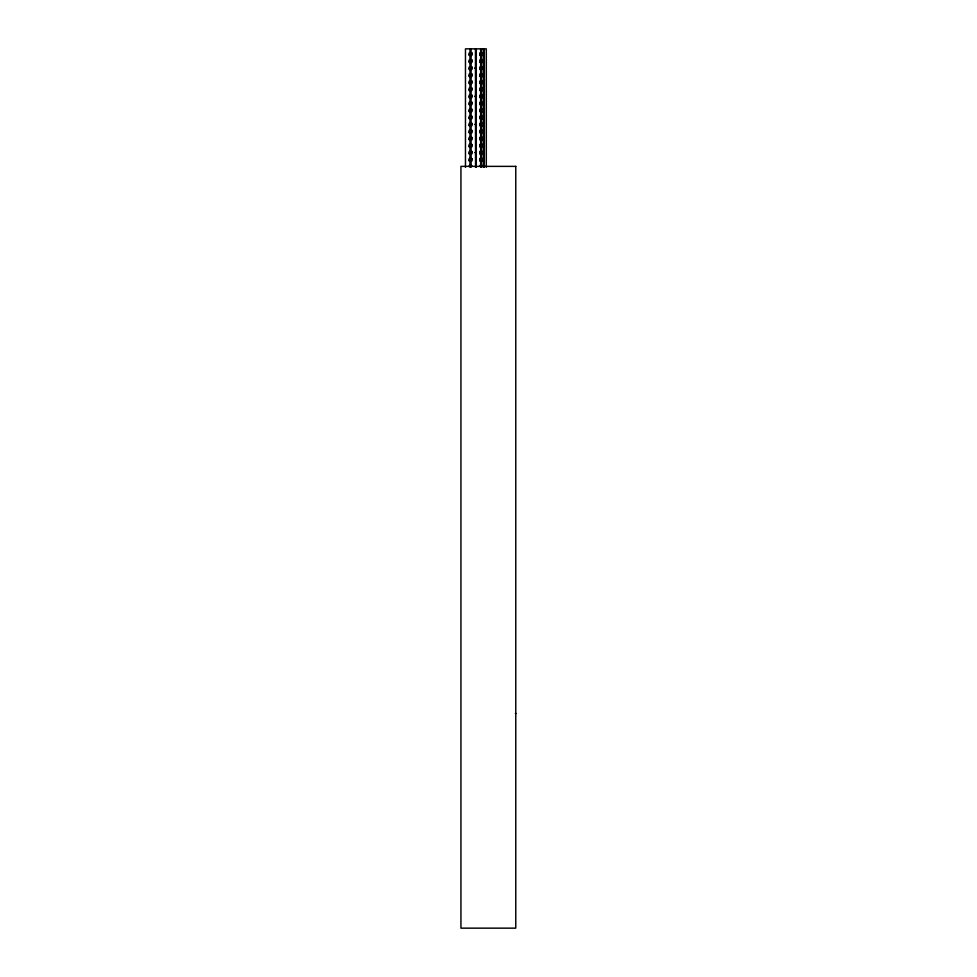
<?xml version="1.0" encoding="UTF-8"?>
<svg xmlns="http://www.w3.org/2000/svg" width="977" height="977" viewBox="0 0 977 977"><rect width="100%" height="100%" fill="white"/><g stroke="black" fill="none" stroke-linecap="round" stroke-linejoin="round"><path stroke-width="1.47" d="M483.249 61.062L484.152 61.172L483.285 61.368M483.297 89.115L484.152 89.334L483.285 89.518M483.297 145.426L484.152 145.658L483.285 145.842M483.371 117.179L484.128 117.619L483.285 117.68M480.574 52.88L479.915 52.88L479.915 55.384L480.574 55.384M481.881 52.88L482.553 52.88L482.553 55.384L481.881 55.384M480.574 59.927L479.915 59.927L479.915 62.43L480.574 62.43M481.881 59.927L482.553 59.927L482.553 62.43L481.881 62.43M480.574 66.961L479.915 66.961L479.915 69.465L480.574 69.465M481.881 66.961L482.553 66.961L482.553 69.465L481.881 69.465M480.574 74.008L479.915 74.008L479.915 76.511L480.574 76.511M481.453 74.008L481.453 76.511M481.881 74.008L482.553 74.008L482.553 76.511L481.881 76.511M480.574 81.042L479.915 81.042L479.915 83.546L480.574 83.546M481.453 81.042L481.002 83.546L481.307 81.042M481.881 81.042L482.553 81.042L482.553 83.546L481.881 83.546M480.574 88.089L479.915 88.089L479.915 90.58L480.574 90.58M481.453 88.089L481.453 90.58M481.881 88.089L482.553 88.089L482.553 90.58L481.881 90.58M480.574 95.123L479.915 95.123L479.915 97.627L480.574 97.627M481.453 95.123L481.002 97.627L481.307 95.123M481.881 95.123L482.553 95.123L482.553 97.627L481.881 97.627M480.574 102.17L479.915 102.17L479.915 104.661L480.574 104.661M481.881 102.17L482.553 102.17L482.553 104.661L481.881 104.661M481.453 104.661L481.002 102.17L481.307 104.661M480.574 109.204L479.915 109.204L479.915 111.708L480.574 111.708M481.881 109.204L482.553 109.204L482.553 111.708L481.881 111.708M480.574 116.251L479.915 116.251L479.915 118.742L480.574 118.742M481.881 116.251L482.553 116.251L482.553 118.742L481.881 118.742M481.453 118.742L481.002 116.251L481.307 118.742M480.574 123.285L479.915 123.285L479.915 125.789L480.574 125.789M481.881 123.285L482.553 123.285L482.553 125.789L481.881 125.789M481.453 125.789L481.002 123.285L481.307 125.789M480.574 130.332L479.915 130.332L479.915 132.823L480.574 132.823M481.881 130.332L482.553 130.332L482.553 132.823L481.881 132.823M481.453 132.823L481.002 130.332L481.307 132.823M480.574 137.366L479.915 137.366L479.915 139.87L480.574 139.87M481.881 137.366L482.553 137.366L482.553 139.87L481.881 139.87M481.453 139.87L481.002 137.366L481.307 139.87M480.574 144.413L479.915 144.413L479.915 146.904L480.574 146.904M481.881 144.413L482.553 144.413L482.553 146.904L481.881 146.904M480.574 151.447L479.915 151.447L479.915 153.951L480.574 153.951M481.881 151.447L482.553 151.447L482.553 153.951L481.881 153.951M481.453 153.951L481.002 151.447L481.307 153.951M480.574 158.494L479.915 158.494L479.915 160.985L480.574 160.985M481.453 158.494L481.002 160.985L481.307 158.494M481.881 158.494L482.553 158.494L482.553 160.985L481.881 160.985M469.216 165.528L469.888 165.528M471.183 165.528L471.854 165.528M479.915 165.528L480.574 165.528M481.881 165.528L482.553 165.528M515.38 713.54L516.064 713.54M486.302 167.262L486.302 48.85L465.467 48.85L465.467 167.262M484.103 48.85L484.018 167.262M483.859 48.85L483.859 167.262M481.808 48.85L481.808 167.262M481.307 74.008L481.307 76.511M481.307 88.089L481.307 90.58M481.148 52.88L481.148 55.384M481.148 59.927L481.148 62.43M481.148 66.961L481.148 69.465M481.148 74.008L481.148 76.511M481.148 81.042L481.148 83.546M481.148 88.089L481.148 90.58M481.148 95.123L481.148 97.627M481.148 102.17L481.148 104.661M481.148 109.204L481.148 111.708M481.148 116.251L481.148 118.742M481.148 123.285L481.148 125.789M481.148 130.332L481.148 132.823M481.148 137.366L481.148 139.87M481.148 144.413L481.148 146.904M481.148 151.447L481.148 153.951M481.148 158.494L481.148 160.985M480.66 48.85L480.66 167.262M476.287 166.053L476.287 48.85L476.043 167.262M475.726 48.85L475.726 167.262M475.469 48.85L475.555 167.262M471.109 48.85L471.109 167.262M470.621 52.88L470.621 55.384M470.621 59.927L470.621 62.43M470.621 66.961L470.621 69.465M470.621 74.008L470.621 76.511M470.621 81.042L470.621 83.546M470.621 88.089L470.621 90.58M470.621 95.123L470.621 97.627M470.621 102.17L470.621 104.661M470.621 109.204L470.621 111.708M470.621 116.251L470.621 118.742M470.621 123.285L470.621 125.789M470.621 130.332L470.621 132.823M470.621 137.366L470.621 139.87M470.621 144.413L470.621 146.904M470.621 151.447L470.621 153.951M470.621 158.494L470.621 160.985M470.45 52.88L470.45 55.384M470.45 59.927L470.45 62.43M470.45 66.961L470.45 69.465M470.45 74.008L470.45 76.511M470.45 81.042L470.45 83.546M470.45 88.089L470.45 90.58M470.45 95.123L470.45 97.627M470.45 102.17L470.45 104.661M470.45 109.204L470.45 111.708M470.45 116.251L470.45 118.742M470.45 123.285L470.45 125.789M470.45 130.332L470.45 132.823M470.45 137.366L470.45 139.87M470.45 144.413L470.45 146.904M470.45 151.447L470.45 153.951M470.45 158.494L470.45 160.985M469.961 48.85L469.961 167.262M475.188 68.024C476.08 70.784 477.313 66.106 475.188 68.024M475.445 68.097L476.324 68.329L475.445 68.097M475.188 96.186C476.068 98.946 477.326 94.244 475.188 96.186M475.445 96.259L476.324 96.491L475.445 96.259M482.992 60.989C483.884 63.749 485.142 59.035 482.992 60.989M475.188 124.348C476.068 127.108 477.326 122.406 475.188 124.348M475.445 124.421L476.324 124.653L475.445 124.421M482.992 89.151C483.884 91.911 485.142 87.197 482.992 89.151M475.188 152.51C476.068 155.27 477.326 150.568 475.188 152.51M475.445 152.583L476.324 152.815L475.445 152.583M482.992 117.313C483.884 120.073 485.142 115.359 482.992 117.313M482.992 145.475C483.884 148.235 485.142 143.521 482.992 145.475M469.888 52.88L469.216 52.88L469.216 55.384L469.888 55.384L469.888 52.88M470.755 52.88L470.303 55.384L470.755 52.88M471.854 52.88L471.183 52.88L471.183 55.384L471.854 55.384L471.854 52.88M481.453 52.88L481.002 55.384L481.453 52.88M469.693 53.246L469.4 55.03L469.693 53.246M471.659 53.246L471.378 55.03L471.659 53.246M480.391 53.246L480.098 55.03L480.391 53.246M482.357 53.246L482.076 55.03L482.357 53.246M469.888 59.927L469.216 59.927L469.216 62.43L469.888 62.43L469.888 59.927M470.755 59.927L470.303 62.43L470.755 59.927M471.854 59.927L471.183 59.927L471.183 62.43L471.854 62.43L471.854 59.927M481.453 59.927L481.002 62.43L481.453 59.927M469.693 60.281L469.4 62.064L469.693 60.281M471.659 60.281L471.378 62.064L471.659 60.281M480.391 60.281L480.098 62.064L480.391 60.281M482.357 60.281L482.076 62.064L482.357 60.281M469.888 66.961L469.216 66.961L469.216 69.465L469.888 69.465L469.888 66.961M470.755 66.961L470.303 69.465L470.755 66.961M471.854 66.961L471.183 66.961L471.183 69.465L471.854 69.465L471.854 66.961M481.453 66.961L481.002 69.465L481.453 66.961M469.693 67.328L469.4 69.111L469.693 67.328M471.659 67.328L471.378 69.111L471.659 67.328M480.391 67.328L480.098 69.111L480.391 67.328M482.357 67.328L482.076 69.111L482.357 67.328M469.888 74.008L469.216 74.008L469.216 76.511L469.888 76.511L469.888 74.008M470.755 74.008L470.303 76.511L470.755 74.008M471.854 74.008L471.183 74.008L471.183 76.511L471.854 76.511L471.854 74.008M469.693 74.362L469.4 76.145L469.693 74.362M471.659 74.362L471.378 76.145L471.659 74.362M480.391 74.362L480.098 76.145L480.391 74.362M482.357 74.362L482.076 76.145L482.357 74.362M469.888 81.042L469.216 81.042L469.216 83.546L469.888 83.546L469.888 81.042M470.755 81.042L470.303 83.546L470.755 81.042M471.854 81.042L471.183 81.042L471.183 83.546L471.854 83.546L471.854 81.042M469.693 81.396L469.4 83.192L469.693 81.396M471.659 81.396L471.378 83.192L471.659 81.396M480.391 81.396L480.098 83.192L480.391 81.396M482.357 81.396L482.076 83.192L482.357 81.396M469.888 88.089L469.216 88.089L469.216 90.58L469.888 90.58L469.888 88.089M470.755 88.089L470.303 90.58L470.755 88.089M471.854 88.089L471.183 88.089L471.183 90.58L471.854 90.58L471.854 88.089M469.693 88.443L469.4 90.226L469.693 88.443M471.659 88.443L471.378 90.226L471.659 88.443M480.391 88.443L480.098 90.226L480.391 88.443M482.357 88.443L482.076 90.226L482.357 88.443M469.888 95.123L469.216 95.123L469.216 97.627L469.888 97.627L469.888 95.123M470.755 95.123L470.303 97.627L470.755 95.123M471.854 95.123L471.183 95.123L471.183 97.627L471.854 97.627L471.854 95.123M469.693 95.477L469.4 97.273L469.693 95.477M471.659 95.477L471.378 97.273L471.659 95.477M480.391 95.477L480.098 97.273L480.391 95.477M482.357 95.477L482.076 97.273L482.357 95.477M469.888 102.17L469.216 102.17L469.216 104.661L469.888 104.661L469.888 102.17M470.755 102.17L470.303 104.661L470.755 102.17M471.854 102.17L471.183 102.17L471.183 104.661L471.854 104.661L471.854 102.17M469.693 102.524L469.4 104.307L469.693 102.524M471.659 102.524L471.378 104.307L471.659 102.524M480.391 102.524L480.098 104.307L480.391 102.524M482.357 102.524L482.076 104.307L482.357 102.524M469.888 109.204L469.216 109.204L469.216 111.708L469.888 111.708L469.888 109.204M470.755 109.204L470.303 111.708L470.755 109.204M471.854 109.204L471.183 109.204L471.183 111.708L471.854 111.708L471.854 109.204M481.453 109.204L481.002 111.708L481.453 109.204M469.693 109.558L469.4 111.354L469.693 109.558M471.659 109.558L471.378 111.354L471.659 109.558M480.391 109.558L480.098 111.354L480.391 109.558M482.357 109.558L482.076 111.354L482.357 109.558M469.888 116.251L469.216 116.251L469.216 118.742L469.888 118.742L469.888 116.251M470.755 116.251L470.303 118.742L470.755 116.251M471.854 116.251L471.183 116.251L471.183 118.742L471.854 118.742L471.854 116.251M469.693 116.605L469.4 118.388L469.693 116.605M471.659 116.605L471.378 118.388L471.659 116.605M480.391 116.605L480.098 118.388L480.391 116.605M482.357 116.605L482.076 118.388L482.357 116.605M469.888 123.285L469.216 123.285L469.216 125.789L469.888 125.789L469.888 123.285M470.755 123.285L470.303 125.789L470.755 123.285M471.854 123.285L471.183 123.285L471.183 125.789L471.854 125.789L471.854 123.285M469.693 123.639L469.4 125.435L469.693 123.639M471.659 123.639L471.378 125.435L471.659 123.639M480.391 123.639L480.098 125.435L480.391 123.639M482.357 123.639L482.076 125.435L482.357 123.639M469.888 130.332L469.216 130.332L469.216 132.823L469.888 132.823L469.888 130.332M470.755 130.332L470.303 132.823L470.755 130.332M471.854 130.332L471.183 130.332L471.183 132.823L471.854 132.823L471.854 130.332M469.693 130.686L469.4 132.469L469.693 130.686M471.659 130.686L471.378 132.469L471.659 130.686M480.391 130.686L480.098 132.469L480.391 130.686M482.357 130.686L482.076 132.469L482.357 130.686M469.888 137.366L469.216 137.366L469.216 139.87L469.888 139.87L469.888 137.366M470.755 137.366L470.303 139.87L470.755 137.366M471.854 137.366L471.183 137.366L471.183 139.87L471.854 139.87L471.854 137.366M469.693 137.72L469.4 139.516L469.693 137.72M471.659 137.72L471.378 139.516L471.659 137.72M480.391 137.72L480.098 139.516L480.391 137.72M482.357 137.72L482.076 139.516L482.357 137.72M469.888 144.413L469.216 144.413L469.216 146.904L469.888 146.904L469.888 144.413M470.755 144.413L470.303 146.904L470.755 144.413M471.854 144.413L471.183 144.413L471.183 146.904L471.854 146.904L471.854 144.413M481.453 144.413L481.002 146.904L481.453 144.413M469.693 144.767L469.4 146.55L469.693 144.767M471.659 144.767L471.378 146.55L471.659 144.767M480.391 144.767L480.098 146.55L480.391 144.767M482.357 144.767L482.076 146.55L482.357 144.767M469.888 151.447L469.216 151.447L469.216 153.951L469.888 153.951L469.888 151.447M470.755 151.447L470.303 153.951L470.755 151.447M471.854 151.447L471.183 151.447L471.183 153.951L471.854 153.951L471.854 151.447M469.693 151.801L469.4 153.597L469.693 151.801M471.659 151.801L471.378 153.597L471.659 151.801M480.391 151.801L480.098 153.597L480.391 151.801M482.357 151.801L482.076 153.597L482.357 151.801M469.888 158.494L469.216 158.494L469.216 160.985L469.888 160.985L469.888 158.494M470.755 158.494L470.303 160.985L470.755 158.494M471.854 158.494L471.183 158.494L471.183 160.985L471.854 160.985L471.854 158.494M469.693 158.848L469.4 160.631L469.693 158.848M471.659 158.848L471.378 160.631L471.659 158.848M480.391 158.848L480.098 160.631L480.391 158.848M482.357 158.848L482.076 160.631L482.357 158.848M515.771 166.371L460.936 166.371L460.936 928.15L515.771 928.15L515.771 166.371"/></g></svg>
